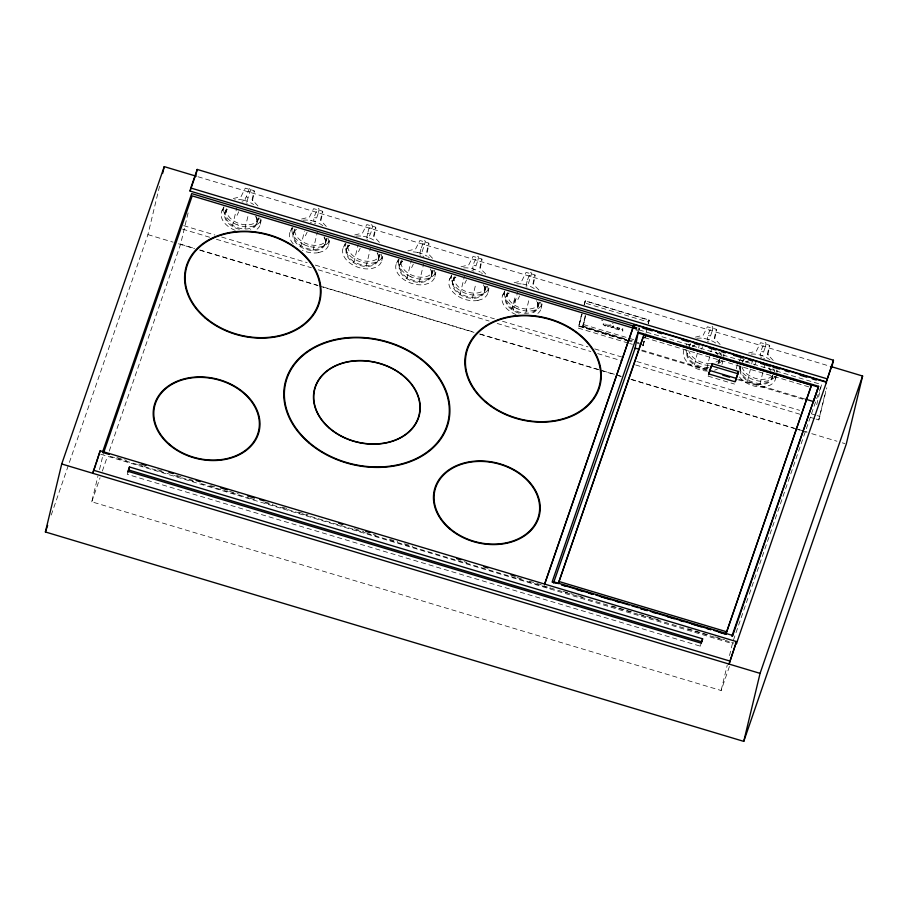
<?xml version="1.0" encoding="UTF-8"?>
<svg xmlns="http://www.w3.org/2000/svg" width="908" height="908" viewBox="0 0 908 908"><rect width="100%" height="100%" fill="white"/><g stroke="black" fill="none" stroke-linecap="round" stroke-linejoin="round"><path stroke-width="0.68" stroke-dasharray="4.54 3.41" d="M260.312 224.208L261.47 218.839A19.636 12.746 19 0 1 260.914 220.417L260.528 221.155A19.636 12.746 19 0 1 237.26 224.787M328.662 244.706L329.808 239.326A19.636 12.746 19 0 1 329.264 240.904L328.866 241.653A19.636 12.746 19 0 1 310.525 246.749M381.78 260.63L382.938 255.262A19.636 12.746 19 0 1 358.728 261.209L357.48 260.732A19.636 12.746 19 0 1 345.131 246.522M434.909 276.554L436.056 271.186A19.636 12.746 19 0 1 411.846 277.133M488.027 292.489L489.185 287.121A19.636 12.746 19 0 1 464.975 293.068L463.727 292.592A19.636 12.746 19 0 1 451.378 278.381M541.145 308.414L542.303 303.045A19.636 12.746 19 0 1 518.093 308.992M775.602 378.715L776.476 374.686M252.083 199.828L254.081 190.839M320.422 220.315L322.419 211.326M373.551 236.25L375.537 227.25M426.669 252.174L428.667 243.185M479.799 268.11L481.785 259.109M532.917 284.034L534.914 275.045M714.255 338.412L716.242 329.411M767.374 354.336L769.371 345.346M233.288 198.534L241.04 196.627L245.285 188.149L253.854 190.601L254.478 191.406L252.549 200.203L258.712 206.752M301.638 219.021L309.378 217.114L313.623 208.647L322.192 211.099L322.828 211.904L320.899 220.701L327.062 227.238M354.756 234.956L362.508 233.038L366.753 224.571L375.322 227.023L375.946 227.829L374.017 236.625L380.18 243.174M407.874 250.88L415.626 248.974L419.871 240.507L428.44 242.958L429.075 243.764L427.146 252.56L433.309 259.098M461.003 266.816L468.755 264.898L473 256.431L476.768 257.429L482.103 259.155L480.264 268.484L486.041 274.318M514.121 282.74L521.873 280.833L526.038 272.411L531.509 273.853L535.221 275.09L533.382 284.42L539.159 290.254M695.46 337.118L703.212 335.2L707.366 326.789L716.026 329.184L716.65 329.99L714.721 338.786L720.884 345.335M748.578 353.042L756.33 351.135L760.575 342.656L769.144 345.119L769.768 345.914L767.839 354.722L774.002 361.259M51.234 515.04L147.925 234.627L160.33 182.951M729.419 666.495L721.134 690.523L91.765 501.806L97.894 476.291M99.505 469.584L103.376 453.467M109.255 451.083L180.59 244.207L188.648 210.645M127.983 471.297L127.256 474.328L700.386 646.19L701.509 642.943M232.334 226.353L236.738 208.011M244.956 228.737L248.406 214.322M300.673 246.84L304.452 231.12M318.515 212.529C321.477 199.567 309.764 222.437 315.303 221.847L318.515 212.529L316.869 212.029M312.976 250.529L317.38 232.198M353.791 262.775L358.195 244.434M367.751 233.39L366.753 237.363L368.421 237.782C376.423 223.334 370.158 219.645 367.774 233.299M366.106 266.464L370.509 248.122M406.92 278.699L411.324 260.358M420.869 249.314L419.871 253.298L421.448 253.831L425.511 241.222L424.002 240.643L420.824 249.337L422.39 249.677M419.224 282.388L423.627 264.046M460.038 294.635L464.442 276.293M477.88 260.312C480.922 247.362 468.233 270.527 474.668 269.642L477.88 260.312L476.348 259.836M472.353 298.323L475.803 283.909M513.168 310.559L517.571 292.217M527.117 281.174L526.118 285.146L527.696 285.691L531.759 273.081L530.249 272.502L527.06 281.196L528.694 281.559M525.789 312.942L529.239 298.528M628.313 343.099L578.271 328.094L581.551 314.418M581.846 313.975L578.271 328.094M584.082 304.668L585.32 300.889L649.072 320.002L648.403 323.952M628.949 341.283L578.895 326.278L582.21 313.85M584.446 304.532L585.32 300.889L584.332 302.829L648.653 322.113L649.277 320.297L585.297 300.911L584.673 302.727M629.255 340.829L582.516 326.812L585.297 315.212M626.248 339.626L582.936 326.63L585.581 315.621M582.936 326.63L585.615 316.347M544.198 585.285L544.017 586.057L548.92 587.521M636.19 330.603L636.497 329.298L632.887 328.219M637.666 331.045L638.415 327.901M645.872 333.701L642.592 347.378L645.622 334.337M648.199 323.645L649.072 320.002L648.414 321.841M646.201 332.328L647.2 328.197M643.216 345.562L645.179 337.39M694.495 364.937L697.333 353.144M698.592 347.9L699.217 345.278M712.337 330.614C715.129 317.539 703.666 340.67 709.125 339.944L712.337 330.614L710.692 330.115M706.81 368.625L709.636 356.833M710.896 351.589L711.52 348.967M747.625 380.861L750.451 369.068M751.71 363.836L752.335 361.214M765.467 346.55C768.52 333.679 756.092 356.765 762.243 355.868L765.467 346.55L763.923 346.073M759.928 384.549L762.754 372.757M764.014 367.524L764.65 364.902M700.386 646.19L701.124 643.148M721.134 690.523L727.263 665.008M729.521 655.61L732.745 642.183L748.85 595.466M816.723 404.73L821.558 384.595L634.374 328.469M816.065 419.076L818.778 419.893L825.644 391.257M818.778 419.893L826.836 387.807M314.611 217.523L316.154 217.988M369.318 233.765L367.831 233.322M473.999 265.25L475.486 265.692M708.433 335.608L710.045 335.858M256.919 222.29L258.224 217.387M325.257 242.776L326.574 237.885M378.386 258.712L379.692 253.809M431.504 274.636L432.81 269.744M484.634 290.571L485.939 285.668M537.752 306.495L539.057 301.604M247.771 197.422C245.296 194.607 243.707 202.597 246.953 201.36L250.926 188.875L249.416 188.297M91.765 501.806L100.05 477.778M102.354 471.104L107.416 456.418M224.968 212.869L226.308 208.976M256.726 223.879L258.508 218.692M293.307 233.356L295.089 228.169A16.798 10.907 19 0 0 295.157 233.288L295.418 234.06A16.798 10.907 19 0 0 319.65 244.854L321.375 244.32A16.798 10.907 19 0 0 324.269 242.708L324.848 242.209A16.798 10.907 19 0 0 327.05 238.498M325.064 244.366L326.846 239.19M346.425 249.28L348.218 244.104A16.798 10.907 19 0 0 348.275 249.223L348.547 249.984A16.798 10.907 19 0 0 359.466 259.518A16.866 10.941 19 0 0 363.665 260.789A16.798 10.907 19 0 0 372.779 260.778L374.505 260.244A16.798 10.907 19 0 0 377.387 258.632L377.978 258.133A16.798 10.907 19 0 0 380.18 254.433M378.182 260.301L379.975 255.114M399.554 265.215L401.336 260.029A16.798 10.907 19 0 0 401.393 265.147L401.665 265.919A16.798 10.907 19 0 0 425.897 276.713L427.623 276.18A16.798 10.907 19 0 0 430.506 274.568L431.096 274.068A16.798 10.907 19 0 0 433.298 270.357M431.311 276.225L433.093 271.049M452.672 281.139L454.011 277.258M484.429 292.16L486.223 286.973M505.801 297.075L507.141 293.182M537.559 308.084L539.341 302.909M582.516 326.812L582.8 325.972L626.872 339.195M638.721 330.603L639.641 327.924L639.277 329.445L633.852 327.811M718.886 362.462L719.783 359.863M772.016 378.386L772.901 375.799M749.304 594.138L821.558 384.595M225.797 211.496L226.784 209.158M294.135 231.983L295.134 229.656M347.253 247.918L348.252 245.58M400.383 263.842L401.869 260.346M453.501 279.777L454.499 277.439M506.63 295.702L507.617 293.375M689.456 346.584L690.443 344.245M742.574 362.508L743.573 360.181M237.045 215.332L238.759 211.734M305.383 235.819L307.108 232.221M358.512 251.754L360.226 248.156M411.63 267.678L413.344 264.08M464.76 283.602L466.474 280.005M517.878 299.538L519.592 295.94M701.498 349.115L702.644 346.708M754.627 365.039L756.341 361.441M221.938 210.894L224.344 205.957M290.288 231.392L292.682 226.455M343.406 247.317L345.812 242.379M396.524 263.252L398.93 258.315M449.653 279.176L452.048 274.239M502.771 295.111L505.177 290.174M686.902 343.803L686.505 344.541A19.692 12.78 19 0 0 686.198 345.324M249.348 188.297L246.284 196.832M714.596 370.192L716.582 369.42A20.362 13.211 19 0 0 717.49 368.966M318.583 252.628L322.749 251.334A20.362 13.211 19 0 0 328.015 238.407M477.96 300.423L482.125 299.118A20.362 13.211 19 0 0 487.392 286.19M243.14 200.101L241.891 199.862A19.636 12.746 19 0 0 234.718 199.737M310.23 220.36L311.478 220.587M363.348 236.284L364.596 236.523A19.636 12.746 19 0 1 369.522 237.998M417.725 252.447L416.477 252.22A19.636 12.746 19 0 0 410.45 251.97M522.724 284.068L523.973 284.306A19.636 12.746 19 0 1 535.493 289.47M704.052 338.446L705.3 338.684A19.692 12.78 19 0 1 716.809 343.814M248.531 191.531L250.165 192.019M369.987 227.953L371.633 228.441M423.117 243.889L424.751 244.377M529.364 275.737L530.998 276.236M612.446 323.464L613.116 323.611M197.989 176.742L830.184 366.31M761.653 351.407L763.06 351.929M633.33 326.381L637.144 327.516M633.16 327.073L636.769 328.151L636.633 328.741L633.012 327.652M644.578 337.628L809.573 387.103M583.628 324.61L633.716 339.626M628.2 339.592L633.546 341.192M634.885 341.59L638.88 342.793M637.268 343.224L639.936 344.03M579.304 325.961L626.361 340.069M627.712 340.466L631.775 341.692M639.89 344.121L643.046 345.074M629.675 343.496L632.377 344.314M641.899 350.102L708.081 369.953M739.157 379.26L805.339 399.111M641.718 350.863L706.549 370.305M737.614 379.623L805.158 399.872M708.104 376.15L734.481 384.061M183.7 225.649L214.912 235.013M221.688 237.045L307.154 262.673M315.303 265.113L494.372 318.81M502.51 321.25L587.987 346.879M594.763 348.91L623.251 357.446M636.826 361.52L799.619 410.337M811.831 413.991L815.895 415.217M817.257 415.626L819.969 416.431M182.519 229.111L209.646 237.238M216.433 239.281L311.399 267.747M318.175 269.789L489.117 321.035M497.255 323.475L590.858 351.544M597.646 353.587L622.059 360.907M635.634 364.971L802.49 415.001M810.64 417.453L814.703 418.667M180.59 244.207L194.153 248.27M199.578 249.904L317.584 285.282M323.01 286.917L474.929 332.464M480.355 334.087L601.073 370.294M602.424 370.691L617.349 375.174M618.7 375.571L621.413 376.389M630.912 379.238L807.246 432.106M147.925 234.627L173.11 242.175M178.411 243.764L194.596 248.61M200.021 250.245L318.027 285.623M319.389 286.031L474.01 332.396M479.435 334.031L598.803 369.817M600.154 370.226L615.079 374.698M616.43 375.106L620.505 376.321M631.355 379.578L794.125 428.383M795.476 428.792L800.901 430.415M802.263 430.823L806.327 432.049M811.752 433.672L836.983 441.231M842.295 442.832L844.951 443.626M116.939 457.541L126.428 460.379M138.64 464.045L141.353 464.862M157.629 469.742L163.054 471.365M176.617 475.429L183.393 477.46M188.819 479.095L192.893 480.309M210.531 485.598L217.307 487.63M229.52 491.296L239.008 494.145M264.784 501.874L272.922 504.315M282.411 507.152L287.836 508.786M298.687 512.033L308.187 514.881M354.302 528.717L363.802 531.555M373.29 534.403L376.003 535.221M389.566 539.284L397.704 541.724M404.491 543.756L412.629 546.196M464.17 561.655L466.882 562.472M517.072 577.522L522.497 579.145M529.285 581.177L541.486 584.843M563.187 591.346L572.687 594.195M578.112 595.818L583.538 597.453M612.015 605.988L632.365 612.094M639.153 614.126L659.492 620.221M687.98 628.767L708.319 634.862M715.107 636.894L724.607 639.743M550.157 587.896L729.158 641.57M731.689 642.331L734.05 643.034M110.231 456.372L142.817 466.133M144.168 466.542L168.604 473.874M174.03 475.497L195.753 482.012M201.179 483.635L248.69 497.89M250.052 498.288L256.839 500.331M264.977 502.771L339.637 525.153M340.999 525.562L365.436 532.894M366.787 533.302L550.044 588.248M100.754 454.227L733.131 643.851M602.957 320.626L601.471 320.081M699.376 363.382L698.184 362.894A19.692 12.78 19 0 1 685.824 349.546M516.856 308.516L518.037 309.015M410.609 276.656L411.789 277.156M304.362 244.797L305.542 245.296A19.636 12.746 19 0 0 310.468 246.772M237.204 224.809L236.023 224.31A19.636 12.746 19 0 1 223.674 210.111M776.987 370.804L776.987 371.678A19.692 12.78 19 0 1 776.908 372.518M504.394 293.42L504.405 294.283M451.276 278.359L451.276 277.496A19.636 12.746 19 0 1 451.605 275.85M398.147 261.561L398.158 262.435M345.029 245.637L345.029 246.499M291.899 229.701L291.911 230.575A19.636 12.746 19 0 0 304.43 244.785M223.572 210.077L223.561 209.215A19.636 12.746 19 0 1 223.89 207.569M258.712 218.011A16.798 10.907 19 0 1 256.51 221.711L255.92 222.222A16.798 10.907 19 0 1 253.037 223.822L251.312 224.367A16.798 10.907 19 0 1 227.091 213.562L226.796 212.801A16.798 10.907 19 0 1 226.433 209.078M242.005 201.826A16.798 10.907 19 0 1 243.072 202.019M246.238 202.893A16.798 10.907 19 0 1 247.271 203.279M255.625 216.467A16.798 10.907 19 0 1 250.404 229.293M239.349 229.293A16.798 10.907 19 0 1 225.842 219.895A16.798 10.907 19 0 1 228.203 208.885M243.174 200.146A19.636 12.746 19 0 1 253.673 204.55M259.677 217.909A20.362 13.211 19 0 1 255.318 230.382M235.229 230.382A20.362 13.211 19 0 1 221.189 213.38L221.62 211.7A20.362 13.211 19 0 1 224.73 207.433M256.056 216.433A16.492 10.703 19 0 1 239.156 228.146A16.492 10.703 19 0 1 228.09 208.692M310.354 222.312A16.798 10.907 19 0 1 311.41 222.517M314.577 223.391A16.798 10.907 19 0 1 315.609 223.765M323.974 236.965A16.798 10.907 19 0 1 318.163 249.961A16.798 10.907 19 0 1 297.132 244.138A16.798 10.907 19 0 1 296.541 229.372M292.001 229.735A19.636 12.746 19 0 1 292.228 228.067M303.068 220.235A19.636 12.746 19 0 1 310.275 220.406M311.523 220.644A19.636 12.746 19 0 1 323.01 225.752M318.583 252.64A20.362 13.211 19 0 1 302.341 250.358M293.216 243.843A20.362 13.211 19 0 1 289.538 233.878L289.958 232.198A20.362 13.211 19 0 1 293.08 227.919M324.394 236.931A16.492 10.703 19 0 1 307.494 248.633A16.492 10.703 19 0 1 296.439 229.191M366.65 238.974A16.798 10.907 19 0 1 367.695 239.315M377.092 252.889A16.798 10.907 19 0 1 371.293 265.885A16.798 10.907 19 0 1 350.261 260.074A16.798 10.907 19 0 1 349.659 245.308M345.131 245.671A19.636 12.746 19 0 1 345.358 243.991M356.186 236.159A19.636 12.746 19 0 1 363.404 236.341M369.556 238.044A19.636 12.746 19 0 1 376.128 241.687M381.144 254.331A20.362 13.211 19 0 1 375.878 267.27L371.712 268.564A20.362 13.211 19 0 1 351.441 264.114A20.362 13.211 19 0 1 342.656 249.802L343.076 248.122A20.362 13.211 19 0 1 346.198 243.843M349.557 245.115A16.492 10.703 19 0 0 358.558 263.899A16.492 10.703 19 0 0 378.488 255.84A16.457 10.68 19 0 0 378.137 254.353M377.524 252.855A16.457 10.68 19 0 1 377.864 253.604M419.78 254.91A16.798 10.907 19 0 1 420.824 255.25M422.867 256.056A16.798 10.907 19 0 1 423.843 256.521M430.222 268.825A16.798 10.907 19 0 1 424.706 281.73A16.798 10.907 19 0 1 403.867 276.441A16.798 10.907 19 0 1 402.142 261.697M410.677 276.645A19.636 12.746 19 0 1 398.26 262.457M398.249 261.595A19.636 12.746 19 0 1 398.476 259.915M417.771 252.492A19.636 12.746 19 0 1 427.214 256.238M428.258 256.907A19.636 12.746 19 0 1 429.246 257.611M434.262 270.255A20.362 13.211 19 0 1 428.996 283.194L424.831 284.488A20.362 13.211 19 0 1 404.571 280.039A20.362 13.211 19 0 1 395.786 265.738L396.206 264.046A20.362 13.211 19 0 1 399.327 259.779M402.142 261.697A16.764 10.873 19 0 1 402.777 261.232M402.687 261.05A16.492 10.703 19 0 0 411.687 279.834A16.492 10.703 19 0 0 431.618 271.776A16.457 10.68 19 0 0 430.642 268.779M486.427 286.292A16.798 10.907 19 0 1 484.214 289.993L483.635 290.492A16.798 10.907 19 0 1 480.752 292.104L479.027 292.648A16.798 10.907 19 0 1 454.806 281.855L454.511 281.083A16.798 10.907 19 0 1 454.272 276.645M471.842 270.55A16.798 10.907 19 0 1 473.942 271.174M483.34 284.749A16.798 10.907 19 0 1 477.54 297.745A16.798 10.907 19 0 1 456.508 291.922A16.798 10.907 19 0 1 455.907 277.156M463.579 267.905A19.636 12.746 19 0 1 469.64 268.189L470.843 268.382A19.636 12.746 19 0 1 480.343 272.162M481.376 272.831A19.636 12.746 19 0 1 482.375 273.546M477.949 300.423A20.362 13.211 19 0 1 457.689 295.974A20.362 13.211 19 0 1 448.904 281.662L449.324 279.982A20.362 13.211 19 0 1 452.445 275.703M455.805 276.974A16.492 10.703 19 0 0 464.805 295.758A16.492 10.703 19 0 0 484.736 287.7A16.457 10.68 19 0 0 483.771 284.715M539.545 302.216A16.798 10.907 19 0 1 537.343 305.917L536.753 306.427A16.798 10.907 19 0 1 533.87 308.028L532.145 308.572A16.798 10.907 19 0 1 507.924 297.779L507.629 297.007A16.798 10.907 19 0 1 507.402 292.58M526.027 286.769A16.798 10.907 19 0 1 527.071 287.098M537.23 302.205A16.798 10.907 19 0 1 532.077 313.215M519.126 313.215A16.798 10.907 19 0 1 506.301 303.34A16.798 10.907 19 0 1 509.729 292.66M536.458 300.684A16.798 10.907 19 0 1 536.878 301.433M516.913 308.504A19.636 12.746 19 0 1 504.507 294.317M504.496 293.454A19.636 12.746 19 0 1 504.723 291.774M516.697 283.829A19.636 12.746 19 0 1 522.77 284.125M540.51 302.114A20.362 13.211 19 0 1 536.151 314.588M516.062 314.588A20.362 13.211 19 0 1 502.022 297.597L502.453 295.906A20.362 13.211 19 0 1 505.563 291.638M508.923 292.909A16.492 10.703 19 0 0 517.935 311.694A16.492 10.703 19 0 0 537.865 303.635A16.457 10.68 19 0 0 537.513 302.137M719.284 359.602A16.798 10.907 19 0 1 718.614 363.121M707.831 368.625A16.798 10.907 19 0 1 691.204 362.451A16.798 10.907 19 0 1 687.742 350.147M692.611 346.311A16.798 10.907 19 0 1 694.325 345.778M715.538 352.145A16.798 10.907 19 0 1 717.32 354.302M722.723 361.055A20.362 13.211 19 0 1 721.917 364.426M707.604 371.088A20.362 13.211 19 0 1 683.361 351.964L683.781 350.284A20.362 13.211 19 0 1 684.496 348.706M688.525 344.938A20.362 13.211 19 0 1 690.398 344.064M718.966 351.964A20.362 13.211 19 0 1 721.429 355.573M721.678 361.123A19.692 12.78 19 0 1 718.795 363.393M709.25 365.447A19.692 12.78 19 0 1 699.364 363.382M696.811 338.275A19.692 12.78 19 0 1 704.052 338.446M723.767 354.006A19.692 12.78 19 0 1 723.858 354.88L723.869 355.743A19.692 12.78 19 0 1 723.79 356.594M719.204 359.75A16.798 10.907 19 0 1 718.682 360.294L718.092 360.794A16.798 10.907 19 0 1 716.003 362.065M710.635 363.382A16.798 10.907 19 0 1 704.381 362.939A16.866 10.941 19 0 1 700.17 361.69A16.798 10.907 19 0 1 689.263 352.145L688.968 351.385A16.798 10.907 19 0 1 688.763 350.624M688.934 346.266A16.798 10.907 19 0 1 690.409 343.791M707.355 341.136A16.798 10.907 19 0 1 708.399 341.476M720.85 352.917A16.798 10.907 19 0 1 721.077 355.153M719.272 359.466A16.492 10.703 19 0 1 717.899 363.416M709.023 367.547A16.492 10.703 19 0 1 692.849 362.508A16.492 10.703 19 0 1 687.719 350.738M692.305 346.039A16.492 10.703 19 0 1 694.79 345.176M716.242 352.111A16.492 10.703 19 0 1 717.819 354.279M772.402 375.537A16.798 10.907 19 0 1 757.828 384.402A16.798 10.907 19 0 1 740.099 371.735M739.872 370.226A16.798 10.907 19 0 1 741.269 365.47M746.569 361.951A16.798 10.907 19 0 1 748.374 361.509M768.656 368.069A16.798 10.907 19 0 1 770.449 370.237M775.841 376.99A20.362 13.211 19 0 1 769.7 385.355L765.535 386.649A20.362 13.211 19 0 1 738.794 376.094M736.411 368.773A20.362 13.211 19 0 1 736.49 367.899L736.91 366.208A20.362 13.211 19 0 1 737.625 364.641M741.643 360.862A20.362 13.211 19 0 1 744.537 359.636M772.81 368.773A20.362 13.211 19 0 1 774.547 371.497M775.341 376.377A19.692 12.78 19 0 1 752.482 379.317L751.313 378.818A19.692 12.78 19 0 1 738.953 365.47M739.316 361.248A19.692 12.78 19 0 1 739.634 360.465L740.031 359.727A19.692 12.78 19 0 1 741.041 358.342M751.086 354.086A19.692 12.78 19 0 1 757.17 354.381L758.43 354.608A19.692 12.78 19 0 1 769.927 359.738M776.885 369.931A19.692 12.78 19 0 1 776.976 370.816M772.322 375.685A16.798 10.907 19 0 1 771.8 376.218L771.21 376.729A16.798 10.907 19 0 1 768.327 378.33L766.602 378.874A16.798 10.907 19 0 1 742.381 368.069L742.086 367.309A16.798 10.907 19 0 1 741.893 366.548M742.324 361.532A16.798 10.907 19 0 1 743.527 359.716M760.484 357.071A16.798 10.907 19 0 1 761.528 357.4M763.571 358.217A16.798 10.907 19 0 1 764.547 358.671M773.968 368.852A16.798 10.907 19 0 1 774.115 369.601M774.195 370.351A16.798 10.907 19 0 1 774.195 371.088M772.402 375.39A16.492 10.703 19 0 1 753.924 382.506A16.492 10.703 19 0 1 741.11 366.015M745.434 361.963A16.492 10.703 19 0 1 747.908 361.1M769.36 368.035A16.492 10.703 19 0 1 770.949 370.214M622.797 328.855L622.786 331.17L622.377 329.49L620.55 330.501L619.665 328.685L618.518 329.888L619.574 327.89L620.777 330.092L622.797 328.855M603.57 324.258C606.09 328.344 607.702 322.158 603.57 324.258M603.105 324.122C606.396 329.456 608.496 321.375 603.105 324.122M607.997 324.44L607.486 326.585L610.414 325.779C609.211 331.477 613.649 321.421 608.042 326.154L607.997 324.44M614.898 328.548L616.68 329.343L617.224 327.209L616.339 328.98L614.898 328.548M618.019 327.436L617.905 329.706L618.019 327.436M514.881 297.96L511.885 308.436L515.63 298.562L514.881 297.96M613.15 326.551L612.446 327.073L613.615 327.425L613.252 326.574M613.252 326.017L610.959 327.618L612.185 327.255L614.671 328.741L613.252 326.017M768.111 355.017L767.839 354.415L768.055 354.983M252.821 200.509L252.549 199.908L252.764 200.464"/><path stroke-width="1.36" d="M634.964 348.842L638.222 332.237L818.596 386.32L731.848 636.315M830.741 366.469L862.6 376.026L846.279 444.023L743.754 741.371L45.4 531.975L61.721 463.977L164.246 166.629L196.06 176.163M162.623 173.428L164.246 166.629M736.49 641.604L729.067 664.066L736.49 641.604L100.175 450.799L92.741 473.261L95.646 464.851M100.175 450.799L96.021 463.772M831.535 366.719L826.325 381.837L190.067 191.055L190.793 188.013L197.195 169.444L833.465 360.226L831.751 367.354M195.492 176.572L197.195 169.444M128.743 470.004L129.469 466.973L702.61 638.823L701.884 641.865L128.743 470.004L128.005 472.171M713.756 630.356L725.923 634.011L811.468 385.219L643.795 334.95L558.25 583.731L643.239 337.22M826.28 383.051L826.462 382.279L634.079 324.599L544.811 583.753M708.546 374.868L712.19 363.597L738.579 371.508L735.378 381.496M725.923 634.011L811.468 385.219M736.581 642.977L736.399 643.738L826.462 382.279M826.325 381.837L833.465 360.226M743.754 741.371L760.075 673.373L862.6 376.026M813.262 402.301L818.403 387.08L638.04 332.998M45.4 531.975L47.647 525.46M190.067 191.055L195.277 175.936M102.922 451.072L191.69 193.597L634.215 326.29M103.83 452.139L192.19 195.878L633.024 328.06M129.469 466.973L127.983 471.297L701.124 643.148L702.61 638.823M544.596 584.139L634.079 324.599M638.256 331.942L552.325 581.381L732.688 635.464M712.19 363.597L708.649 373.88L735.037 381.791L738.579 371.508M732.506 636.224L818.596 386.32M553.551 582.857L635.146 348.082L639.198 349.296M190.793 188.013L827.052 378.806M642.75 328.015L652.25 330.864M657.676 332.487L661.739 333.713M682.078 339.808L688.866 341.839M694.291 343.474L698.354 344.688M709.205 347.946L715.981 349.977M721.406 351.6L725.481 352.826M733.619 355.266L743.107 358.104M748.533 359.738L752.596 360.953M760.734 363.393L770.234 366.242M772.946 367.059L779.722 369.091M785.148 370.714L789.211 371.928M800.062 375.186L806.849 377.217M812.274 378.852L816.337 380.066M711.645 365.867L738.034 373.79M709.432 370.351L736.456 378.454M805.339 399.111L813.443 401.54M722.757 375.163L729.51 377.195M558.795 581.449L726.468 631.73M562.268 584.934L593.049 594.161M595.727 594.967L629.199 605M631.832 605.795L638.426 607.77M641.071 608.564L647.665 610.539M650.298 611.334L654.259 612.514M655.576 612.911L711.043 629.539M552.132 582.141L556.207 583.356M561.632 584.99L565.695 586.205M576.546 589.462L583.333 591.494M588.747 593.117L592.822 594.343M600.96 596.783L610.448 599.632M615.874 601.255L619.948 602.469M640.288 608.576L647.063 610.607M652.489 612.23L656.563 613.456M667.403 616.702L674.19 618.734M679.615 620.368L683.679 621.583M691.817 624.023L701.317 626.872M706.73 628.495L710.805 629.721M718.943 632.161L725.719 634.193M102.456 452.411L109.244 454.443M141.818 464.215L145.893 465.429M168.967 472.353L173.042 473.579M196.117 480.491L200.191 481.717M220.553 487.823L227.341 489.855M247.702 495.961L254.49 497.993M259.915 499.627L263.99 500.841M338.65 523.235L342.725 524.449M365.799 531.373L369.874 532.587M456.747 558.647L460.821 559.861M483.896 566.785L487.971 567.999M511.045 574.923L515.12 576.149M93.467 470.219L729.794 661.024M61.721 463.977L760.075 673.373M204.947 317.777A69.031 52.414 13.5 0 0 318.844 304.486A69.031 52.414 13.5 0 0 234.605 231.79A69.031 52.414 13.5 0 0 204.947 317.777M205.367 317.494A68.429 51.96 13.5 0 0 318.265 304.316A68.429 51.96 13.5 0 0 234.763 232.244A68.429 51.96 13.5 0 0 205.367 317.494M485.212 401.813A69.031 52.414 13.5 0 0 599.098 388.522A69.031 52.414 13.5 0 0 514.859 315.825A69.031 52.414 13.5 0 0 485.212 401.813M485.632 401.529A68.429 51.96 13.5 0 0 598.531 388.352A68.429 51.96 13.5 0 0 515.018 316.279A68.429 51.96 13.5 0 0 485.632 401.529M449.392 528.66A54.026 41.019 13.5 0 0 538.523 518.264A54.026 41.019 13.5 0 0 472.603 461.366A54.026 41.019 13.5 0 0 449.392 528.66M449.812 528.377A53.424 40.565 13.5 0 0 537.956 518.093A53.424 40.565 13.5 0 0 472.762 461.832A53.424 40.565 13.5 0 0 449.812 528.377M169.138 444.625A54.026 41.019 13.5 0 0 258.269 434.228A54.026 41.019 13.5 0 0 192.337 377.331A54.026 41.019 13.5 0 0 169.138 444.625M169.546 444.341A53.424 40.565 13.5 0 0 257.69 434.058A53.424 40.565 13.5 0 0 192.496 377.796A53.424 40.565 13.5 0 0 169.546 444.341M329.4 428.258A54.026 41.019 13.5 0 0 418.531 417.862A54.026 41.019 13.5 0 0 352.599 360.964A54.026 41.019 13.5 0 0 329.4 428.258M329.604 428.111A53.72 40.792 13.5 0 0 418.236 417.771A53.72 40.792 13.5 0 0 352.679 361.191A53.72 40.792 13.5 0 0 329.604 428.111M308.595 442.65A84.035 63.81 13.5 0 0 447.247 426.465A84.035 63.81 13.5 0 0 344.688 337.958A84.035 63.81 13.5 0 0 308.595 442.65M309.004 442.355A83.434 63.344 13.5 0 0 446.668 426.295A83.434 63.344 13.5 0 0 344.847 338.423A83.434 63.344 13.5 0 0 309.004 442.355"/></g></svg>
